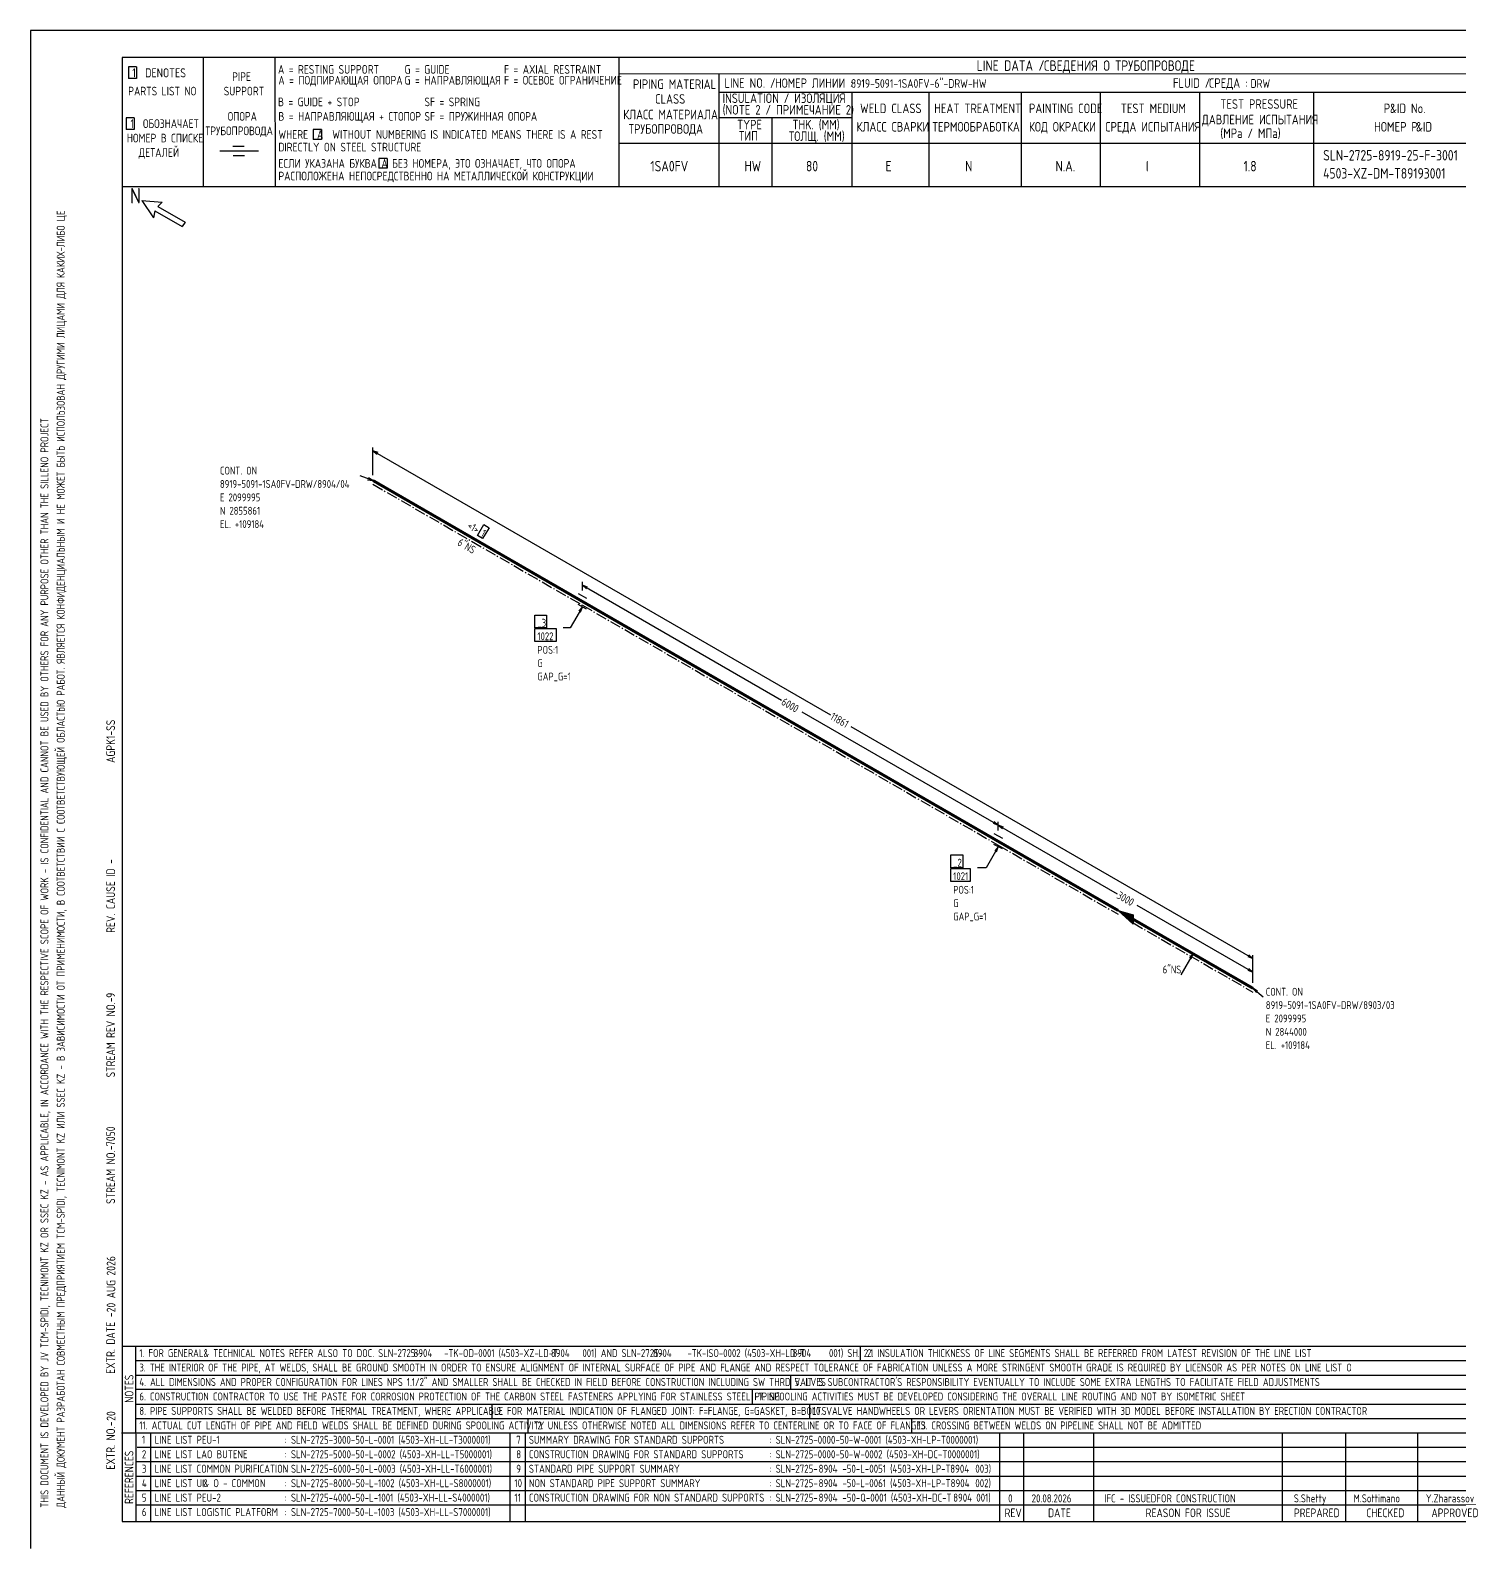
# Model space of a CAD drawing. Extents: x -1005 to 594, y -998 to 420.
# Drawn here: x 0 to 395.2, y 0 to 420 of the extents above; entities that cross this region are included whole.
import ezdxf

# ---------------------------------------------------------------- set-up
doc = ezdxf.new("R2010")
doc.units = 0
doc.linetypes.add('GT111', pattern=[4.5, 3, -0.6, 0.3, -0.6])
doc.styles.add('TTFN17', font='GOST type A')

msp = doc.modelspace()

# ---------------------------------------------------------------- linework, layer by layer
at = {"layer": 'GT_1', "flags": 128}
for points in [[(0, 420), (0, 0)], [(594, 420), (0, 420)], [(589.1, 412.5), (25.4, 412.5)], [(25.4, 412.5), (25.4, 7.5)], [(47.8, 412.5), (47.8, 376.7)], [(67.6, 412.5), (67.7, 376.7)], [(162.7, 412.5), (162.7, 376.7)], [(29.3, 409.9), (27.1, 409.9)], [(27.1, 409.9), (27.1, 406.7)], [(29.3, 409.9), (29.3, 406.7)], [(589.1, 408), (162.7, 407.9)], [(190.3, 407.8), (190.3, 376.7)], [(29.3, 406.7), (27.1, 406.7)], [(190.3, 402.9), (402.7, 402.9)], [(227.1, 402.9), (227.1, 376.7)], [(248.4, 402.9), (248.4, 376.8)], [(273.9, 402.9), (273.9, 376.7)], [(295.8, 402.9), (295.8, 376.7)], [(323.2, 402.9), (323.2, 376.7)], [(354.8, 402.9), (354.8, 376.8)], [(28.7, 395.8), (26.5, 395.8)], [(26.5, 395.8), (26.5, 392.6)], [(28.7, 395.8), (28.7, 392.6)], [(227.1, 395.8), (190.3, 395.8)], [(205, 395.8), (205, 376.7)], [(28.7, 392.6), (26.5, 392.6)], [(80.5, 392.6), (78.2, 392.6)], [(78.2, 392.6), (78.2, 389.8)], [(80.5, 392.6), (80.5, 389.8)], [(63.1, 386.6), (52.4, 386.6)], [(59.1, 387.9), (56, 387.9)], [(80.5, 389.8), (78.2, 389.8)], [(230.2, 388.7), (162.7, 388.7)], [(402.7, 388.7), (226.9, 388.7)], [(59.2, 385.3), (56.1, 385.3)], [(98.6, 384.6), (96.3, 384.6)], [(96.3, 384.6), (96.3, 381.9)], [(98.6, 384.6), (98.6, 381.9)], [(98.6, 381.9), (96.3, 381.9)], [(402.7, 376.7), (25.4, 376.7)], [(30.8, 372.9), (34, 368.1)], [(30.8, 372.9), (36.4, 372.5)], [(34.4, 370.1), (34, 368.1)], [(34.4, 370.1), (42, 365.7)], [(36.4, 372.5), (35.2, 371.3)], [(35.2, 371.3), (42.8, 366.9)], [(42.8, 366.9), (42, 365.7)], [(94.72, 296.98), (94.72, 304.62)], [(96.15, 303.2), (94.72, 303.73), (95.85, 302.75)], [(94.72, 303.73), (221.25, 230.68)], [(94.72, 295.48), (91.2, 296.75)], [(93.22, 295.7), (94.72, 295.48), (93.45, 296.23)], [(125.33, 283.32), (126.83, 282.43), (125.03, 279.43), (123.6, 280.25), (125.33, 283.32)], [(152.62, 265.02), (152.62, 267.43)], [(154.05, 266), (152.62, 266.52), (153.75, 265.55)], [(152.62, 266.52), (207.68, 234.72)], [(152.62, 260.52), (149.25, 254.68), (147.3, 254.68)], [(151.43, 264.2), (153.75, 262.93)], [(153.75, 259.93), (151.43, 261.2)], [(152.1, 259.1), (152.62, 260.52), (151.65, 259.4)], [(139.5, 258.27), (142.72, 258.27), (142.72, 254.68), (139.5, 254.68), (139.5, 258.27)], [(139.5, 254.53), (145.35, 254.53), (145.35, 250.93), (139.5, 250.93), (139.5, 254.53)], [(267.6, 200.15), (213.38, 231.43)], [(338.02, 163.25), (226.95, 227.38)], [(266.18, 200.68), (267.6, 200.15), (266.48, 201.12)], [(266.4, 197.82), (268.73, 196.55)], [(267.6, 198.65), (267.6, 201.05)], [(267.6, 198.65), (267.6, 201.05)], [(269.02, 199.62), (267.6, 200.15), (268.73, 199.18)], [(267.6, 200.15), (300.45, 181.18)], [(267.6, 194.15), (264.23, 188.3), (261.82, 188.3)], [(268.73, 193.55), (266.4, 194.82)], [(267.07, 192.72), (267.6, 194.15), (266.62, 193.03)], [(254.47, 191.9), (257.85, 191.9), (257.85, 188.3), (254.47, 188.3), (254.47, 191.9)], [(254.47, 188.15), (259.88, 188.15), (259.88, 184.55), (254.47, 184.55), (254.47, 188.15)], [(304.88, 174.12), (304.88, 172.78), (300.75, 176.53), (304.88, 175.32), (304.88, 172.93), (301.12, 176.3), (304.88, 175.25), (304.88, 173.15), (301.57, 176.07), (304.88, 175.03), (304.88, 173.3), (301.95, 175.78), (304.88, 174.88), (304.88, 173.45), (302.32, 175.62), (304.88, 174.72), (304.88, 173.6), (302.77, 175.32), (304.88, 174.57), (304.88, 173.82), (303.07, 175.18), (304.88, 174.35), (304.88, 173.97), (303.52, 174.88), (304.88, 174.2), (304.88, 174.12), (300.75, 176.53)], [(338.02, 159.5), (306, 177.95)], [(321.45, 164.6), (318.07, 158.75)], [(320.93, 163.18), (321.45, 164.6), (320.48, 163.47)], [(336.6, 163.78), (338.02, 163.25), (336.9, 164.22)], [(338.02, 156.5), (338.02, 164.15)], [(336.6, 160.03), (338.02, 159.5), (336.9, 160.47)], [(338.02, 156.5), (338.02, 160.4)], [(339.3, 154.25), (338.02, 155), (339, 153.88)], [(338.02, 155), (340.88, 152.6)], [(25.3, 56), (402.7, 56)], [(29.1, 56), (29.2, 7.5)], [(229.4, 56), (229.4, 52)], [(29.1, 52), (402.7, 52)], [(29.1, 48), (402.7, 48)], [(210.2, 48), (210.2, 44)], [(402.7, 44), (29.1, 44)], [(199.6, 44), (199.6, 40)], [(29.2, 40), (402.7, 40)], [(127.6, 40), (127.6, 36)], [(215.4, 40), (215.4, 36)], [(29.1, 36), (402.7, 36)], [(137.5, 36), (137.5, 32)], [(243.6, 36), (243.6, 32)], [(25.2, 32), (402.7, 32)], [(33.2, 32), (33.2, 7.6)], [(132.6, 32), (132.6, 7.6)], [(136.8, 32), (136.8, 7.6)], [(267.9, 32), (267.9, 7.5)], [(274.6, 32), (274.6, 7.5)], [(293.9, 32), (293.9, 7.5)], [(346.1, 32), (346.1, 7.5)], [(363.6, 32), (363.6, 7.5)], [(383.5, 32), (383.5, 7.5)], [(402.7, 28), (29.5, 28)], [(402.7, 24), (29.1, 24)], [(402.7, 20), (29.1, 20)], [(402.7, 16), (29.1, 16)], [(402.7, 12), (29.2, 12)], [(25.4, 7.5), (589.1, 7.5)], [(0, 0), (0, 0)]]:
    msp.add_lwpolyline(points, dxfattribs=at)
at = {"layer": 'GT_1', "const_width": 0.8, "flags": 128}
for points in [[(152.62, 262.02), (94.72, 295.48)], [(267.6, 195.65), (152.62, 262.02)], [(300.75, 176.53), (267.6, 195.65)], [(338.02, 155), (304.88, 174.12)]]:
    msp.add_lwpolyline(points, dxfattribs=at)
at = {"layer": 'GT_1', "linetype": 'GT111', "flags": 128}
for points in [[(94.72, 294.43), (152.62, 260.98)], [(152.62, 260.98), (267.6, 194.6)], [(267.6, 194.6), (300.75, 175.47)], [(304.88, 173.07), (338.02, 153.95)]]:
    msp.add_lwpolyline(points, dxfattribs=at)

# ---------------------------------------------------------------- texts
at = {"layer": 'GT_1', "style": 'TTFN17'}
for s, height, p in [('LINE DATA /', 2.8875, (261.63, 408.8)), ('СВЕДЕНИЯ О ТРУБОПРОВОДЕ', 2.8875, (280.23, 408.8)), (' 1  DENOTES', 2.5025, (26.88, 407)), (' PIPE', 2.406, (54.56, 406)), ('A = RESTING SUPPORT', 2.4062, (68.46, 408)), ('A = ПОДПИРАЮЩАЯ ОПОРА', 2.4062, (68.56, 405)), ('G = GUIDE', 2.406, (103.46, 408)), ('G = НАПРАВЛЯЮЩАЯ', 2.4062, (103.46, 405)), ('F = AXIAL RESTRAINT', 2.4062, (130.96, 408)), ('F = ОСЕВОЕ ОГРАНИЧЕНИЕ', 2.4062, (130.96, 405)), ('PARTS LIST NO', 2.4062, (27.06, 402)), ('SUPPORT', 2.406, (53.46, 402)), ('PIPING MATERIAL', 2.6469, (166.6, 403.8)), ('LINE NO. /', 2.647, (191.9, 404.1)), ('НОМЕР ЛИНИИ :', 2.5987, (205.89, 404.1)), ('8919-5091-1SA0FV-6"-DRW-HW', 2.4062, (226.86, 404.1)), ('FLUID /', 2.647, (315.9, 404.1)), ('СРЕДА :', 2.647, (325.9, 404.1)), ('DRW', 2.406, (337.36, 404.1)), ('B = GUIDE + STOP', 2.4062, (68.46, 399)), ('SF = SPRING', 2.4062, (108.96, 399)), ('CLASS', 2.647, (172.7, 399.7)), ('(NOTE 2 / ПРИМЕЧАНИЕ 2)', 2.6469, (191.4, 396.7)), ('INSULATION / ИЗОЛЯЦИЯ', 2.6469, (191.4, 399.9)), ('WELD CLASS', 2.647, (229.4, 397.1)), ('HEAT TREATMENT', 2.6469, (249.9, 397.1)), ('PAINTING CODE', 2.6469, (276.1, 397.1)), ('TEST MEDIUM', 2.6469, (301.5, 397.1)), ('TEST PRESSURE', 2.6469, (329, 398.3)), ('P', 2.65, (374.2, 397.1)), ('&ID No.', 2.647, (375.91, 397.1)), (' 1  ОБОЗНАЧАЕТ', 2.4062, (26.46, 393)), ('ОПОРА', 2.406, (54.56, 395)), ('B = НАПРАВЛЯЮЩАЯ + СТОПОР', 2.4062, (68.56, 395)), ('SF = ПРУЖИННАЯ ОПОРА', 2.4062, (108.96, 395)), ('КЛАСС МАТЕРИАЛА', 2.6469, (163.9, 395.4)), ('TYPE', 2.647, (195.4, 392.6)), ('THK. (MM)', 2.647, (210.7, 392.6)), ('ДАВЛЕНИЕ ИСПЫТАНИЯ', 2.6469, (323.9, 394)), ('НОМЕР В СПИСКЕ', 2.4062, (26.66, 389)), ('ТРУБОПРОВОДА', 2.4062, (48.36, 391)), ('WHERE  A  WITHOUT NUMBERING IS INDICATED MEANS THERE IS A REST', 2.4062, (68.56, 390)), ('ТРУБОПРОВОДА', 2.6469, (165.4, 391.4)), ('ТИП', 2.647, (195.9, 389.5)), ('ТОЛЩ. (ММ)', 2.647, (209.7, 389.4)), ('КЛАСС СВАРКИ', 2.6469, (228.4, 392)), ('ТЕРМООБРАБОТКА', 2.6469, (249.4, 392)), ('КОД ОКРАСКИ', 2.6469, (276.1, 392)), ('СРЕДА ИСПЫТАНИЯ', 2.6469, (297.2, 392)), ('(MPa / МПа)', 2.6469, (329, 390.2)), ('НОМЕР P', 2.647, (371.5, 392)), ('&ID', 2.647, (383.1, 392)), ('ДЕТАЛЕЙ', 2.406, (29.96, 385)), ('DIRECTLY ON STEEL STRUCTURE', 2.4062, (68.56, 386.5)), ('SLN-2725-8919-25-F-3001', 2.8875, (357.43, 384)), ('ЕСЛИ УКАЗАНА БУКВА A БЕЗ НОМЕРА, ЭТО ОЗНАЧАЕТ, ЧТО ОПОРА', 2.4062, (68.56, 382)), ('1SA0FV', 2.888, (171.43, 381)), ('HW', 2.888, (197.43, 381)), ('80', 2.888, (214.43, 381)), ('E', 2.89, (236.43, 381)), ('N', 2.89, (258.43, 381)), ('N.A.', 2.888, (283.43, 381)), ('I', 2.89, (308.43, 381)), ('1.8', 2.888, (335.43, 381)), ('РАСПОЛОЖЕНА НЕПОСРЕДСТВЕННО НА МЕТАЛЛИЧЕСКОЙ КОНСТРУКЦИИ', 2.4062, (68.56, 378.5)), ('4503-XZ-DM-T89193001', 2.8875, (357.43, 379)), ('N', 4.33, (27.55, 372.1)), ('CONT. ON', 2.166, (52.41, 297.12)), ('8919-5091-1SA0FV-DRW/8904/04', 2.1656, (52.41, 293.43)), ('E 2099995', 2.166, (52.41, 289.73)), ('N 2855861', 2.166, (52.41, 286.03)), ('EL. +109184', 2.1656, (52.41, 282.33)), ('_3', 2.166, (140.18, 255.05)), ('1022', 2.166, (140.18, 251.3)), ('POS:1', 2.166, (140.18, 247.55)), ('G', 2.17, (140.18, 243.85)), ('GAP_G=1', 2.166, (140.18, 240.16)), ('_2', 2.166, (255.15, 188.68)), ('1021', 2.166, (255.15, 184.93)), ('POS:1', 2.166, (255.15, 181.18)), ('G', 2.17, (255.15, 177.48)), ('GAP_G=1', 2.166, (255.15, 173.78)), ('6"NS', 2.166, (313.05, 159.12)), ('CONT. ON', 2.166, (341.57, 152.97)), ('8919-5091-1SA0FV-DRW/8903/03', 2.1656, (341.57, 149.28)), ('E 2099995', 2.166, (341.57, 145.58)), ('N 2844000', 2.166, (341.57, 141.88)), ('EL. +109184', 2.1656, (341.57, 138.19)), ('1. FOR GENERAL', 2.1849, (30.13, 53)), ('& TECHNICAL NOTES REFER ALSO TO DOC. SLN-2725-      -TK-OD-0001 (4503-XZ-LD-T      001) AND SLN-2725-      -TK-ISO-0002 (4503-XH-LD-T      001) SH. 2.1', 2.18487, (47.87, 53)), ('8904', 2.185, (105.93, 53)), ('8904', 2.185, (143.93, 53)), ('8904', 2.185, (172.13, 53)), ('8904', 2.185, (210.73, 53)), ('2. INSULATION THICKNESS OF LINE SEGMENTS SHALL BE REFERRED FROM LATEST REVISION OF THE LINE LIST', 2.1849, (231.33, 53)), ('3. THE INTERIOR OF THE PIPE, AT WELDS, SHALL BE GROUND SMOOTH IN ORDER TO ENSURE ALIGNMENT OF INTERNAL SURFACE OF PIPE AND FLANGE AND RESPECT TOLERANCE OF FABRICATION UNLESS A MORE STRINGENT SMOOTH GRADE IS REQUIRED BY LICENSOR AS PER NOTES ON LINE LIST O', 2.18487, (30.13, 49)), ('4. ALL DIMENSIONS AND PROPER CONFIGURATION FOR LINES NPS 1.1/2" AND SMALLER SHALL BE CHECKED IN FIELD BEFORE CONSTRUCTION INCLUDING SW THRD VALVES', 2.18487, (30.13, 45)), ("5. IT IS SUBCONTRACTOR'S RESPONSIBILITY EVENTUALLY TO INCLUDE SOME EXTRA LENGTHS TO FACILITATE FIELD ADJUSTMENTS", 2.18487, (211.33, 45)), ('6. CONSTRUCTION CONTRACTOR TO USE THE PASTE FOR CORROSION PROTECTION OF THE CARBON STEEL FASTENERS APPLYING FOR STAINLESS STEEL PIPING', 2.18487, (30.13, 41)), ('7. SPOOLING ACTIVITIES MUST BE DEVELOPED CONSIDERING THE OVERALL LINE ROUTING AND NOT BY ISOMETRIC SHEET', 2.18487, (201.33, 41)), ('8. PIPE SUPPORTS SHALL BE WELDED BEFORE THERMAL TREATMENT, WHERE APPLICABLE', 2.1849, (30.13, 37)), ('9. FOR MATERIAL INDICATION OF FLANGED JOINT: F=FLANGE, G=GASKET, B=BOLTS', 2.1849, (128.83, 37)), ('10. VALVE HANDWHEELS OR LEVERS ORIENTATION MUST BE VERIFIED WITH 3D MODEL BEFORE INSTALLATION BY ERECTION CONTRACTOR', 2.18487, (216.33, 37)), ('11. ACTUAL CUT LENGTH OF PIPE AND FIELD WELDS SHALL BE DEFINED DURING SPOOLING ACTIVITY', 2.1849, (30.13, 33)), ('12. UNLESS OTHERWISE NOTED ALL DIMENSIONS REFER TO CENTERLINE OR TO FACE OF FLANGES', 2.1849, (139.33, 33)), ('13. CROSSING BETWEEN WELDS ON PIPELINE SHALL NOT BE ADMITTED', 2.1849, (245.33, 33)), ('1', 2.21, (30.83, 29)), ('LINE LIST PEU-1', 2.2138, (34.33, 29)), (': SLN-2725-3000-50-L-0001 (4503-XH-LL-T3000001)', 2.2138, (70.33, 29)), ('7', 2.21, (134.33, 29)), ('SUMMARY DRAWING FOR STANDARD SUPPORTS', 2.2138, (137.83, 29)), (': SLN-2725-0000-50-W-0001 (4503-XH-LP-T0000001)', 2.2138, (204.33, 29)), ('2', 2.21, (30.83, 25)), ('LINE LIST LAO BUTENE', 2.2138, (34.33, 25)), (': SLN-2725-5000-50-L-0002 (4503-XH-LL-T5000001)', 2.2138, (70.33, 25)), ('8', 2.21, (134.33, 25)), ('CONSTRUCTION DRAWING FOR STANDARD SUPPORTS', 2.2138, (137.83, 25)), (': SLN-2725-0000-50-W-0002 (4503-XH-DC-T0000001)', 2.2138, (204.33, 25)), ('3', 2.21, (30.83, 21)), ('LINE LIST COMMON PURIFICATION', 2.2138, (34.33, 21)), (': SLN-2725-6000-50-L-0003 (4503-XH-LL-T6000001)', 2.2138, (70.33, 21)), ('9', 2.21, (134.33, 21)), ('STANDARD PIPE SUPPORT SUMMARY', 2.2138, (137.83, 21)), (': SLN-2725-      -50-L-0051 (4503-XH-LP-T      003)', 2.2138, (204.33, 21)), ('8904', 2.214, (217.93, 21)), ('8904', 2.214, (254.33, 21)), ('4', 2.21, (30.83, 17)), ('LINE LIST UI', 2.2138, (34.33, 17)), ('& O - COMMON', 2.2138, (47.85, 17)), (': SLN-2725-8000-50-L-1002 (4503-XH-LL-S8000001)', 2.2138, (70.33, 17)), ('10', 2.214, (133.83, 17)), ('NON STANDARD PIPE SUPPORT SUMMARY', 2.2138, (137.83, 17)), (': SLN-2725-      -50-L-0061 (4503-XH-LP-T      002)', 2.2138, (204.33, 17)), ('8904', 2.214, (217.93, 17)), ('8904', 2.214, (254.43, 17)), ('5', 2.21, (30.83, 13)), ('LINE LIST PEU-2', 2.2138, (34.33, 13)), (': SLN-2725-4000-50-L-1001 (4503-XH-LL-S4000001)', 2.2138, (70.33, 13)), ('11', 2.214, (133.83, 13)), ('CONSTRUCTION DRAWING FOR NON STANDARD SUPPORTS', 2.2138, (137.83, 13)), (': SLN-2725-      -50-Q-0001 (4503-XH-DC-T      001)', 2.2138, (204.33, 13)), ('8904', 2.214, (217.93, 13)), ('8904', 2.214, (255.13, 13)), ('0', 2.21, (270.33, 12.8)), ('20.08.2026', 2.214, (276.83, 12.8)), ('IFC - ISSUEDFOR CONSTRUCTION', 2.2138, (296.93, 12.8)), ('S.Shetty', 2.214, (349.33, 12.8)), ('M.Sottimano', 2.2138, (365.83, 12.8)), ('Y.Zharassov', 2.2138, (385.83, 12.8)), ('6', 2.21, (30.83, 9)), ('LINE LIST LOGISTIC PLATFORM', 2.2138, (34.33, 9)), (': SLN-2725-7000-50-L-1003 (4503-XH-LL-S7000001)', 2.2138, (70.33, 9)), ('REV', 2.406, (269.36, 8.7)), ('DATE', 2.406, (281.36, 8.7)), ('REASON FOR ISSUE', 2.4062, (308.36, 8.7)), ('PREPARED', 2.406, (349.36, 8.7)), ('CHECKED', 2.406, (369.36, 8.7)), ('APPROVED', 2.406, (387.36, 8.7))]:
    msp.add_text(s, height=height, dxfattribs=at).set_placement(p)
for s, height, rotation, p in [('ДАННЫЙ ДОКУМЕНТ РАЗРАБОТАН СОВМЕСТНЫМ ПРЕДПРИЯТИЕМ TCM-SPIDI, TECNIMONT KZ ИЛИ SSEC KZ - В ЗАВИСИМОСТИ ОТ ПРИМЕНИМОСТИ, В СООТВЕТСТВИИ С СООТВЕТСТВУЮЩЕЙ ОБЛАСТЬЮ РАБОТ. ЯВЛЯЕТСЯ КОНФИДЕНЦИАЛЬНЫМ И НЕ МОЖЕТ БЫТЬ ИСПОЛЬЗОВАН ДРУГИМИ ЛИЦАМИ ДЛЯ КАКИХ-ЛИБО ЦЕ', 2.21375, 90, (9.5, 11.33)), ('THIS DOCUMENT IS DEVELOPED BY JV TCM-SPIDI, TECNIMONT KZ OR SSEC KZ - AS APPLICABLE, IN ACCORDANCE WITH THE RESPECTIVE SCOPE OF WORK - IS CONFIDENTIAL AND CANNOT BE USED BY OTHERS FOR ANY PURPOSE OTHER THAN THE SILLENO PROJECT', 2.21375, 90, (5, 11.33)), ('<1>', 2.166, -30, (120.57, 282.36)), ('1', 2.17, -30, (124.34, 280.18)), ('6"NS', 2.166, -30, (117.86, 277.68)), ('6000', 2.166, -30, (207.41, 233.6)), ('11861', 2.166, -30, (220.94, 229.55)), ('AGPK1-SS', 2.406, 90, (23.4, 217.36)), ('REV. CAUSE ID -', 2.4062, 90, (23.4, 170.36)), ('3000', 2.166, -30, (300.17, 180.05)), ('9', 2.41, 90, (23.4, 152.36)), ('STREAM REV NO.-', 2.4062, 90, (23.4, 130.36)), ('7050', 2.406, 90, (23.4, 111.36)), ('STREAM NO.-', 2.4062, 90, (23.4, 95.36)), ('20 AUG 2026', 2.4062, 90, (23.5, 65.36)), ('EXTR. DATE -', 2.4062, 90, (23.4, 48.36)), ('NOTES', 2.406, 90, (28.5, 40.36)), ('20', 2.406, 90, (23.5, 35.36)), ('EXTR. NO.-', 2.406, 90, (23.4, 21.86)), ('REFERENCES', 2.406, 90, (28.5, 12.36))]:
    msp.add_text(s, height=height, rotation=rotation, dxfattribs=at).set_placement(p)

doc.saveas('drawing.dxf')
